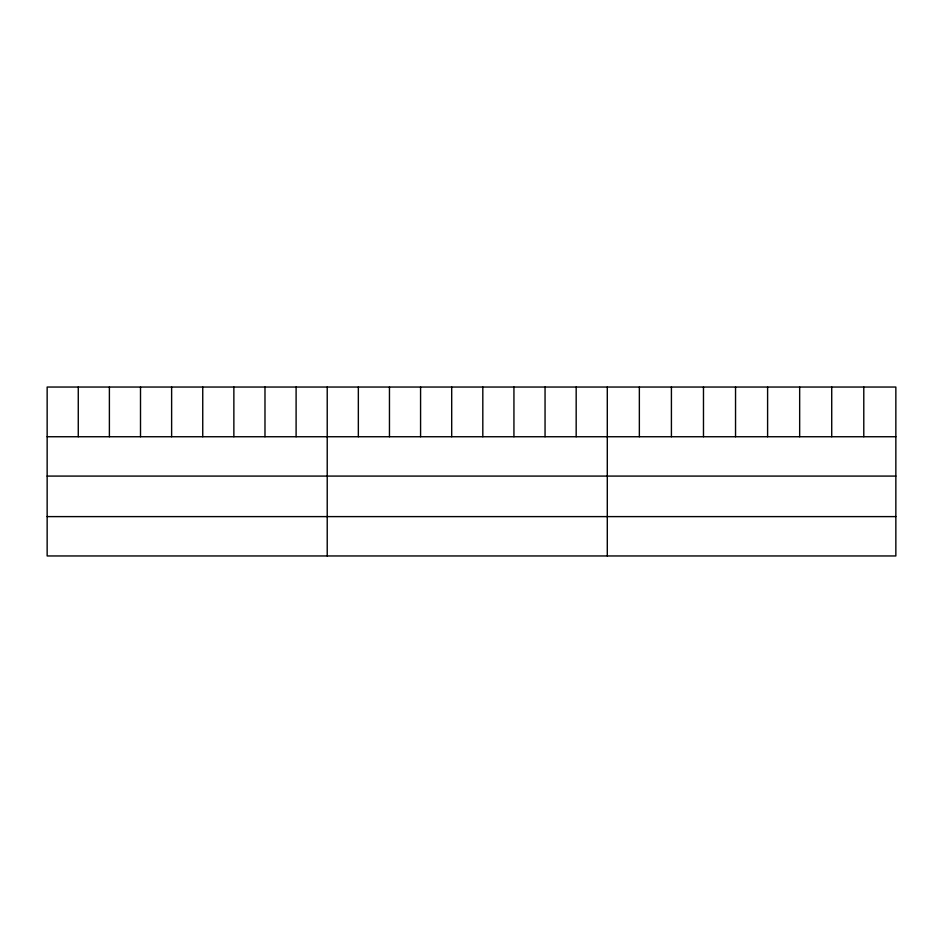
<?xml version="1.0" encoding="UTF-8"?>
<svg xmlns="http://www.w3.org/2000/svg" width="943" height="943" viewBox="0 0 943 943"><rect width="100%" height="100%" fill="white"/><g stroke="black" fill="none" stroke-linecap="round" stroke-linejoin="round"><path stroke-width="1.41" d="M895.85 436.739L895.85 555.957L47.15 555.957L47.15 387.043L895.85 387.043L895.85 436.739L47.15 436.739M47.15 476.085L895.85 476.085M47.15 516.611L895.85 516.611M863.788 387.043L863.788 436.739M831.726 387.043L831.726 436.739M799.664 387.043L799.664 436.739M767.602 387.043L767.602 436.739M735.54 387.043L735.54 436.739M703.478 387.043L703.478 436.739M671.416 387.043L671.416 436.739M639.354 387.043L639.354 436.739M607.292 387.043L607.292 555.957M576.173 387.043L576.173 436.739M545.054 387.043L545.054 436.739M513.935 387.043L513.935 436.739M482.816 387.043L482.816 436.739M451.697 387.043L451.697 436.739M420.578 387.043L420.578 436.739M389.459 387.043L389.459 436.739M358.34 387.043L358.34 436.739M327.221 387.043L327.221 555.957M296.102 387.043L296.102 436.739M264.983 387.043L264.983 436.739M233.864 387.043L233.864 436.739M202.745 387.043L202.745 436.739M171.626 387.043L171.626 436.739M140.507 387.043L140.507 436.739M109.388 387.043L109.388 436.739M78.269 387.043L78.269 436.739"/></g></svg>
